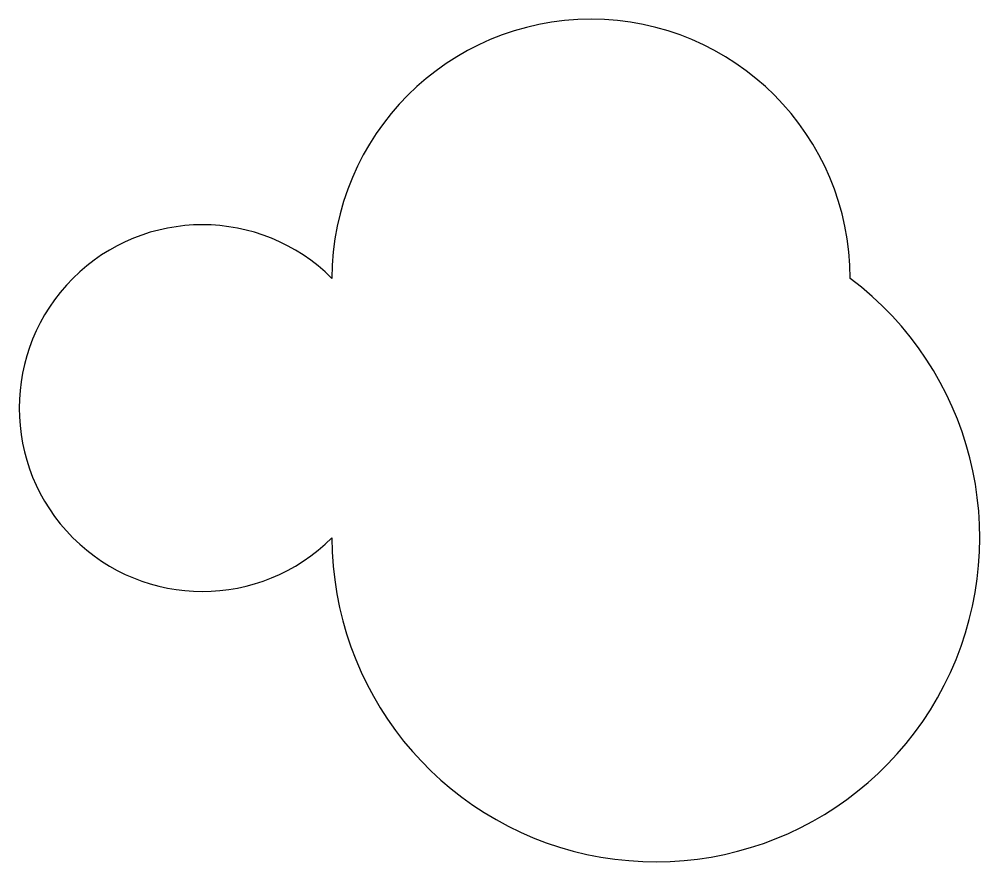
# Model space of a CAD drawing. Header units: millimetres. Extents: x -121 to 250, y -225 to 100.
import ezdxf

# ---------------------------------------------------------------- set-up
doc = ezdxf.new("R2010")
doc.units = ezdxf.units.MM
doc.layers.get('0').update_dxf_attribs({"linetype": 'CONTINUOUS', "lineweight": 25})

msp = doc.modelspace()

# ---------------------------------------------------------------- linework, layer by layer
for centre, radius, start, end in [((100, 0), 100, 0, 180), ((-50, -50), 70.71, 45, 315), ((125, -100), 125, 180, 53.1301)]:
    msp.add_arc(centre, radius, start, end)

doc.saveas('drawing.dxf')
